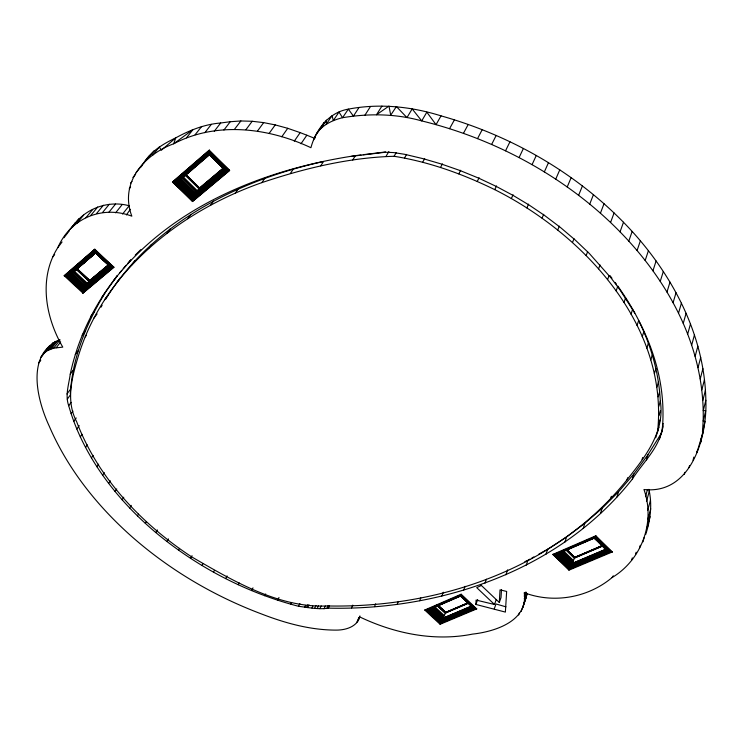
<?xml version="1.0" encoding="UTF-8"?>
<svg xmlns="http://www.w3.org/2000/svg" width="743" height="743" viewBox="0 0 743 743"><rect width="100%" height="100%" fill="white"/><g stroke="black" fill="none" stroke-linecap="round" stroke-linejoin="round"><path stroke-width="1.11" d="M82.947 293.058L113.837 267.22L82.947 293.104L84.163 287.355L89.104 281.021L108.469 265.158M612.158 552.012L568.934 570.169L552.857 554.417L595.867 535.759L612.158 552.012C609.799 551.566 605.471 551 605.629 547.777M94.825 249.267L95.541 252.806L109.918 266.291L113.837 267.22L94.825 249.267L64.232 275.746L82.947 293.104M53.682 348.142L62.774 347.12C45.444 317.298 38.311 277.817 57.982 247.354C70.613 218.173 102.265 205.068 131.845 216.176C119.27 183.27 143.705 154.702 173.648 143.798C216.454 121.22 268.409 127.731 310.918 147.708C315.738 129.626 328.917 112.379 348.328 109.137C379.292 103.193 411.093 106.481 441.036 115.862C513.524 136.275 581.202 175.682 632.163 231.435C674.077 277.529 704.745 336.96 705.85 400.245C707.373 437.255 691.009 494.745 643.958 489.507C655.605 522.218 641.683 559.878 612 577.617C587.88 597.836 553.674 603.799 524.224 592.7C528.505 621.129 494.643 631.708 472.474 634.113C434.321 641.701 394.607 633.547 359.863 616.987C356.724 627.018 345.449 630.175 336.031 630.11C310.351 630.092 285.396 623.201 261.61 614.006C214.783 596.397 170.918 570.717 133.192 537.811C97.965 506.902 67.836 469.353 49.224 426.101C37.159 400.236 25.206 353.612 60.053 339.82L53.682 348.142L47.097 350.733L43.531 353.696L53.431 342.477L47.097 350.733L55.465 341.353L49.122 349.628L57.675 340.461L51.323 348.764M480.944 585.057L499.305 602.48L500.02 589.868L506.652 591.437L505.379 612.093L475.901 604.449L476.077 600.065L494.504 604.486L496.231 599.582M657.527 432.296C669.09 325.722 583.775 234.351 494.745 189.641C462.926 174.076 429.148 161.825 394.078 156.29C349.052 157.562 304.435 168.299 261.833 182.639C180.382 211.198 104.15 270.981 78.34 356.111C71.913 377.435 65.579 400.7 76.631 421.643C82.529 437.367 90.312 452.338 99.376 466.465C123.106 502.909 155.556 533.13 191.768 556.934C232.141 580.283 279.043 608.341 327.347 605.944C438.676 608.387 555.801 568.636 627.046 479.746C644.924 457.186 665.189 431.962 660.304 401.201C658.995 373.144 651.035 345.644 638.636 320.521L637.039 325.508M101.54 297.757L117.385 275.588C94.556 304.416 77.866 338.13 70.241 374.184C68.848 384.623 64.957 395.322 68.709 405.724C70.975 413.637 73.687 421.42 76.845 429.027C93.924 469.492 122.419 504.339 155.789 532.545C197.22 567.132 246.295 592.756 298.575 606.288C308.401 607.533 318.552 609.697 328.425 608.136C441.5 610.765 560.621 570.039 632.321 479.142C643.104 462.053 660.75 446.719 662.607 425.544C663.49 412.736 662.895 399.855 661.019 387.149C656.218 355.07 642.918 324.895 625.671 297.637L624.018 302.568M229.615 170.444L224.451 169.348L209.61 154.581L209.312 150.188L229.615 170.444L192.446 201.529L172.525 182.026L209.312 150.188L172.525 182.026M501.497 589.533L501.023 597.558L499.305 602.48M192.446 201.529C192.521 196.598 195.966 190.384 199.978 188.36M645.667 534.542C650.469 520.007 652.391 504.404 648.88 489.349M662.867 428.144L663.202 425.934M70.288 393.92C72.387 358.284 86.123 323.799 104.735 293.541M64.232 275.746L70.325 274.492L84.163 287.355L109.565 266.003L109.602 265.028M697.658 449.534L696.888 452.636L701.448 437.562L700.454 443.069L705.014 421.374L703.166 421.067C705.794 325.165 642.667 240.119 567.215 186.985C523.443 156.067 473.765 133.666 421.727 120.905C395.982 113.679 368.825 113.307 342.551 117.71C332.474 120.152 322.183 124.963 316.407 133.954M689.021 467.598L689.541 465.527M705.85 400.245L703.277 410.554L705.711 410.74L703.166 421.067L702.469 431.72L703.054 432.491L701.773 436.55M693.052 460.223L693.823 457.112M522.858 607.607L527.242 593.462L523.936 603.335M702.85 400.44L705.432 390.159M701.847 389.843L704.466 379.58M684.312 474.424L684.851 472.334M700.259 378.865L702.897 368.63M698.03 367.655L700.705 357.448M695.151 356.352L697.863 346.182M647.97 519.051L650.738 508.779M642.992 541.851L644.097 537.718M647.292 526.945L650.051 516.664M635.59 554.259L636.147 552.207M647.701 510.395L650.487 500.123M639.435 548.399L640.262 545.316M631.726 559.916L632.284 557.863M691.687 345.096L694.436 334.963M646.456 501.544L649.261 491.29M659.431 439.215L662.533 429.129M661.446 433.271L662.301 430.197M645.5 496.705L647.469 489.526M687.693 334.034L690.488 323.939M662.607 425.544L663.174 423.501M658.614 424.931L660.044 419.814M655.688 437.766L658.957 427.169M646.512 459.889L647.952 454.762L660.843 434.079M658.995 415.597L660.434 410.48M658.865 406.3L660.304 401.201M683.263 323.335L686.105 313.277M642.073 459.555L642.658 457.512M658.187 396.864L659.645 391.775M656.961 387.075L658.428 381.995M678.517 313.184L681.415 303.163M632.321 479.142L633.798 474.025L647.952 454.762M524.252 596.267L525.459 592.115M440.116 624.287L476.746 608.898L461.152 594.214L424.736 610.022L440.116 624.287L441.918 619.523L445.911 612.492L437.794 604.904M627.046 479.746L627.64 477.703M654.397 373.599L655.893 368.537M673.084 302.707L676.028 292.733M616.978 496.965L618.482 491.866L633.798 474.025M461.152 594.214L460.484 596.155L460.279 595.635L466.623 601.598M650.784 359.9L652.289 354.857M610.727 498.339L611.34 496.305M666.982 292.055L669.991 282.126M600.576 513.376L602.118 508.296L618.482 491.866M646.847 348.17L648.379 343.145M642.258 336.709L643.819 331.703M583.218 528.375L584.787 523.323L602.118 508.296M660.248 281.374L663.323 271.501M568.952 570.132L574.766 557.566L566.519 549.318M564.977 542L566.593 536.975L584.787 523.323M652.939 270.814L656.088 260.988M631.021 314.205L632.646 309.237M545.966 554.259L547.619 549.263L566.593 536.975M645.175 260.496L648.398 250.725M521.122 611.47L526.174 597.697M518.679 615L519.422 612.799M524.27 598.821L526.481 592.227M637.076 250.549L640.373 240.825M526.239 565.182L527.939 560.213L529.908 559.117M616.151 290.931L617.842 286.027L625.077 296.745M628.792 241.113L632.163 231.435M505.899 574.794L507.645 569.862M494.262 608.879L495.999 603.966L505.964 606.845M607.598 279.609L608.991 275.699M620.043 231.862L623.498 222.25M475.901 604.449L477.684 599.573M598.598 268.817L600.019 264.935M485.003 583.134L486.433 579.215M646.902 528.403L648.416 524.261M610.551 222.528L614.09 212.962M463.623 590.211L465.09 586.329M600.409 213.232L604.04 203.721M586.181 255.499L587.639 251.645M209.266 152.222L227.209 170.249L192.734 199.143L176.165 181.673L209.303 153.067L226.169 170.045L193.013 197.861L177.354 181.376L209.377 153.755L225.315 169.785L193.375 196.607L178.32 181.041L209.461 154.191L224.841 169.58L193.691 195.743L179.286 180.595L179.732 180.326L194.573 194.053L224.228 169.116L224.312 168.531L209.888 154.163L209.665 154.609L224.451 169.348L194.09 194.87L179.286 180.595L172.58 182.026L192.558 200.369L228.361 170.388L209.266 151.256L173.704 181.998L192.558 200.369L174.921 181.877L209.266 152.222L228.361 170.388M595.867 535.759C592.598 539.855 596.388 538.443 599.61 543.003M441.825 596.081L443.33 592.217M589.719 204.121L593.443 194.675M572.509 242.478L574.023 238.652M419.665 600.753L420.817 597.883M578.602 195.335L582.428 185.945M557.752 229.94L559.321 226.141M397.189 604.263L398.378 601.421M567.215 186.985L571.144 177.651M374.463 606.641L375.679 603.827M542.065 218.089L543.69 214.318M555.745 179.137L559.767 169.859M356.696 622.653L358.953 617.489M357.689 621.092L359.946 615.928M351.523 607.932L352.767 605.127M526.898 207.873L528.57 204.13M544.35 171.893L548.473 162.661M328.425 608.136L329.27 606.288M326.79 608.554L328.072 605.777M327.728 608.35L329 605.582M532.062 164.649L536.279 155.482M324.004 608.796L325.285 606.028M319.889 608.684L321.18 605.926M511.351 198.52L513.079 194.815M317.242 608.471L318.533 605.712M314.67 608.257L315.961 605.499M311.967 608.015L312.831 606.177M307.751 607.598L309.051 604.848M304.686 607.272L305.559 605.443M519.069 157.581L523.397 148.47M306.534 607.468L307.834 604.718M298.575 606.288L299.884 603.548M494.745 189.641L496.519 185.954M290.736 604.328L291.618 602.508M505.537 150.801L509.977 141.755M277.631 600.26L278.978 597.539M477.266 181.403L479.096 177.753M264.787 595.747L265.706 593.945M491.634 144.448L496.185 135.449M251.617 590.564L253.001 587.862M458.793 173.871L460.688 170.249M477.535 138.616L482.207 129.672M238.289 584.732L239.237 582.939M225.612 578.593L227.052 575.918M463.437 133.35L468.22 124.462M440.478 167.491L442.429 163.897M213.464 572.156L214.439 570.383M449.543 128.688L454.428 119.846M201.966 565.516L202.95 563.751M422.656 162.271L424.662 158.696M190.552 558.355L192.056 555.718M441.036 115.862L436.039 124.657L426.835 112.174L421.727 120.905L412.179 108.905L406.96 117.598L396.4 106.537L390.725 115.156L388.979 106.082L376.487 114.728L381.921 106.119M101.011 307.175L102.135 305.243M105.497 299.457C152.547 223.151 238.28 180.112 323.539 161.519L320.707 165.865M404.536 157.953L406.588 154.405M178.515 550.145L179.527 548.39M394.078 156.29L396.158 152.761M166.887 541.508L168.438 538.879M386.239 155.956L388.877 151.553M155.789 532.545L157.367 529.926M145.322 523.351L146.39 521.614M137.436 515.874L138.504 514.147M38.673 362.9L40.484 359.983M45.323 352.21L49.892 345.439L40.744 357.578L47.134 349.294M352.702 160.005L355.442 155.631C264.87 169.2 172.162 205.904 114.181 279.805M129.644 507.971L131.27 505.379M122.131 499.779L123.775 497.197M364.859 115.295L370.367 106.704M141.198 166.841L142.786 164.37L136.099 172.59M115.072 491.513L116.744 488.94M359.008 107.521L353.436 116.094L348.328 109.137L342.551 117.71L338.994 112.035L333.301 120.57L332.084 115.639L326.279 124.22L326.456 120.115L320.614 128.743L324.152 122.651L314.809 136.833M108.627 483.377L110.308 480.805M72.368 227.377C83.875 208.802 108.172 199.886 129.161 205.774L122.558 214.068M102.636 475.214L104.336 472.65M96.896 466.743L98.615 464.18M313.574 139.879L315.496 137.028M290.374 173.444L293.29 169.125M91.417 457.92L93.154 455.366M301.008 143.752L306.84 135.217L314.707 138.356M126.431 214.941L130.304 209.294M294.284 141.142L300.172 132.626L306.84 135.217M85.547 447.425L87.302 444.881M261.833 182.639L264.814 178.339M80.309 436.865L82.083 434.321M281.764 136.777L287.736 128.316L300.172 132.626M76.845 429.027L79.222 425.637M73.798 421.337L76.195 417.956M235.169 193.319L238.206 189.047M71.105 413.619L72.916 411.093M612 577.617L613.3 575.797M269.189 133.331L275.244 124.908L287.736 128.316M68.709 405.724L71.152 402.353M210.445 205.384L213.538 201.121M67.288 399.167L70.353 394.96M66.963 393.994L70.037 389.787M257.515 131.019L263.654 122.623L275.244 124.908M187.719 218.693L190.849 214.439M70.241 374.184L73.343 369.977M245.97 129.635L252.193 121.276L263.654 122.623M75.275 354.569L78.414 350.362M167.026 233.135L170.184 228.89M85.194 336.95L86.457 335.26M148.368 248.58L151.544 244.345M93.915 318.143L97.092 313.936M82.129 335.232L85.296 331.034M90.869 316.267L94.055 312.06M117.153 282.034L120.347 277.808M104.559 299.81L107.744 295.593M131.752 264.917L134.938 260.691M128.845 262.52L130.768 259.985M57.982 247.354L62.068 241.986M63.944 237.779L69.359 230.702M71.384 228.045L75.442 222.742L68.644 230.924M223.922 130.025L230.274 121.722L240.881 120.96L252.193 121.276M56.208 347.761L60.666 341.938M234.5 129.291L240.881 120.96M214.263 131.288L220.662 122.994L230.274 121.722M39.379 361.99L40.791 360.16M143.483 163.469C150.829 151.145 163.219 143.91 175.785 137.836C189.734 130.192 204.687 124.276 220.662 122.994M204.882 132.644L211.337 124.369M186.484 137.808L193.022 129.561L173.648 143.798L175.785 137.836L161.305 150.253L159.327 146.993L152.659 155.203M195.112 134.724L201.687 126.449M115.602 212.823L122.214 204.557M129.273 188.713L130.601 187.06M102.553 212.507L109.249 204.279M132.923 177.531L135.597 174.243M130.619 183.047L131.957 181.394M143.074 163.618L149.761 155.398M147.411 159.002L154.098 150.792M108.84 212.303L115.555 204.056M96.636 213.445L103.37 205.226M90.934 215.219L97.695 207.009M52.623 257.059L54.657 254.598M85.872 217.755L92.652 209.545M76.863 223.299L83.653 215.108M72.322 226.736L79.12 218.553M119.586 272.997L121.787 270.406M123.245 268.678L126.18 265.214M127.647 263.486L130.582 260.031M113.837 267.22L94.844 250.242L66.368 275.653L83.086 291.163L111.933 266.997L94.937 251.106L67.483 275.486L83.262 290.123L111.088 266.783L95.076 251.84L68.56 275.216L83.504 289.092L110.382 266.533L95.253 252.379L69.443 274.91L83.792 288.238L109.918 266.291L95.392 252.648L70.325 274.492L73.343 271.632L86.699 284.058M180.159 180.038L194.573 194.053L180.549 179.722L180.883 179.379L195.112 193.347L180.549 179.722L179.732 180.326L194.09 194.87M135.226 255.155L140.789 249.648M424.782 610.031L429.203 609.669L431.507 608.276L442.522 618.51L471.443 606.269L473.607 608.034L476.746 608.898M552.857 554.417L557.454 554.102L560.241 552.532L571.999 563.473L605.796 549.17L601.161 544.545M65.282 275.737L94.844 250.242L112.871 267.146L82.984 292.166L65.282 275.737L94.816 249.314L64.279 275.746M109.444 265.864L84.386 286.928L70.743 274.251L95.541 252.806L109.351 265.576L95.81 252.685L71.811 273.368L85.185 285.795M179.286 180.595L209.563 154.498L224.841 169.58M179.732 180.326L209.73 154.525L224.172 169.005M66.368 275.653L94.937 251.106L111.088 266.783M70.325 274.492L95.541 252.806M70.743 274.251L95.81 252.685L109.379 265.446L84.897 286.139L71.495 273.684M67.483 275.486L95.076 251.84L110.382 266.533M69.443 274.91L95.392 252.648L109.565 266.003M68.56 275.216L95.253 252.379L109.918 266.291M109.045 264.22L88.937 281.207L76.455 269.57M224.21 167.221L198.864 188.62L184.701 174.689M109.017 264.517L89.615 280.724L76.715 268.697M223.559 168.067L199.505 188.174L185.731 174.624M201.557 186.79L205.012 183.874M206.749 182.425L223.188 168.577M91.853 279.368L90.135 280.817L76.622 268.232M103.008 269.978L104.726 268.539M107.298 266.375L109.007 264.926M201.724 186.883L204.344 184.682M206.972 182.472L209.591 180.27M211.337 178.794L213.956 176.593M215.702 175.125L219.194 172.181M220.95 170.714L223.569 168.503M224.172 168.902L194.833 193.682L180.549 179.722M192.446 201.483L229.559 170.435L209.266 151.256M531.877 558.021L533.845 556.934M538.759 554.194L547.619 549.263M524.892 561.662L526.926 560.696M481.362 585.447L476.727 587.639L494.504 604.486M209.665 154.609L224.228 169.116M595.58 536.474L554.018 554.492L569.249 569.333L610.895 551.817L595.58 536.474L612.102 552.003M552.903 554.427L569.249 569.333L555.188 554.464L595.319 537.078L610.895 551.817M432.537 607.83L460.316 595.802M561.309 552.068L576.206 545.622M578.333 544.703L593.22 538.248M569.602 568.414L556.358 554.343L595.078 537.57L609.687 551.529L569.602 568.414L555.188 554.464M460.549 596.09L429.203 609.669L441.286 620.888L472.78 607.598L460.354 595.932M569.992 567.411L557.454 554.102L594.874 537.904L608.563 551.148L569.992 567.411L556.358 554.343M445.605 612.381L467.83 602.898M574.599 557.371L603.251 545.148M468.127 602.824L445.438 612.585L437.488 605.173M574.488 557.566L603 545.316M468.582 602.842L445.354 612.743L436.865 604.839M602.61 545.706L574.423 557.724L566.194 549.625M468.443 603.056L445.261 612.929L437.673 605.861M602.48 545.929L574.348 557.919L566.166 549.857M469.39 602.833L445.178 613.151L437.599 606.093M603.427 545.734L574.274 558.151L566.101 550.108M471.322 605.452L471.378 606.074L442.735 618.213L431.748 607.997L432.37 607.096L443.357 617.312M471.545 606.464L442.308 618.835L431.237 608.545M606.047 549.551L594.289 537.783L606.047 549.551L571.562 564.151L559.563 553.126L571.144 564.894L606.455 549.959L594.539 538.071L606.985 550.349L570.763 565.655L558.327 553.795L570.429 566.389L607.579 550.702L594.874 537.904M471.851 606.864L441.918 619.523L430.615 609.009M472.279 607.254L441.574 620.219L429.918 609.39M356.556 155.491L361.014 154.953M363.243 154.674L385.533 151.962M351.411 156.355L385.236 152.241L393.762 152.584L404.749 154.321L423.148 158.686L441.258 163.98L459.861 170.463L478.631 178.116L496.398 186.484L513.274 195.511L529.072 205.003L544.489 215.396L560.436 227.451L575.426 240.203L589.301 253.447L611.052 277.966L619.727 289.482L634.81 313.137M76.678 268.492L89.792 280.705M438.24 605.517L445.986 612.789M437.469 604.96L445.521 612.464M76.752 268.947L89.439 280.78M75.851 268.381L89.271 280.882M75.758 268.594L89.104 281.021M73.975 270.861L87.321 283.287M434.971 606.91L444.258 615.548M434.581 607.774L443.868 616.411M72.61 272.477L85.974 284.903M468.211 603.093L471.378 606.074M109.351 265.576L95.754 252.778L71.133 273.981L84.628 286.519L109.379 265.715L95.689 252.824M557.454 554.102L570.429 566.389M177.354 181.376L193.375 196.607M178.32 181.041L193.691 195.743M209.303 153.067L227.209 170.249M176.165 181.673L193.013 197.861M571.144 564.894L559.173 553.377L570.763 565.655M209.377 153.755L226.169 170.045M174.921 181.877L192.734 199.143M559.925 552.838L571.562 564.151L560.241 552.532L571.776 563.798L605.907 549.356L599.666 543.087M94.844 250.242L111.933 266.997M209.461 154.191L225.315 169.785M607.579 550.702L594.706 538.053L606.985 550.349M183.094 176.769L197.294 190.728M563.668 551L573.494 560.659M196.672 191.518L182.472 177.549L181.729 178.431L195.938 192.4M562.488 551.092L573.141 561.569M561.987 552.04L572.639 562.516M560.519 552.198L571.999 563.473M185.369 173.973L200.127 188.518M566.695 549.718L574.543 557.445M185.741 174.828L199.338 188.22M566.733 549.931L574.776 557.919M185.704 175.042L199.18 188.304M185.62 175.255L199.022 188.443M601.774 543.932L603.316 545.473M600.223 543.142L605.629 548.529M594.456 538.016L606.455 549.959M209.563 154.498L224.451 169.348M594.196 537.607L598.096 541.526M595.319 537.078L609.687 551.529M595.078 537.57L608.563 551.148M609.984 275.597L611.953 278.198M615.223 282.544L616.532 284.281M460.957 594.892L425.85 610.105L440.339 623.544L475.631 608.703L460.957 594.892M460.79 595.44L426.984 610.087L440.608 622.718L474.582 608.415L460.79 595.44M460.66 595.849L428.126 609.938L440.924 621.817L473.607 608.034L460.66 595.849"/></g></svg>
